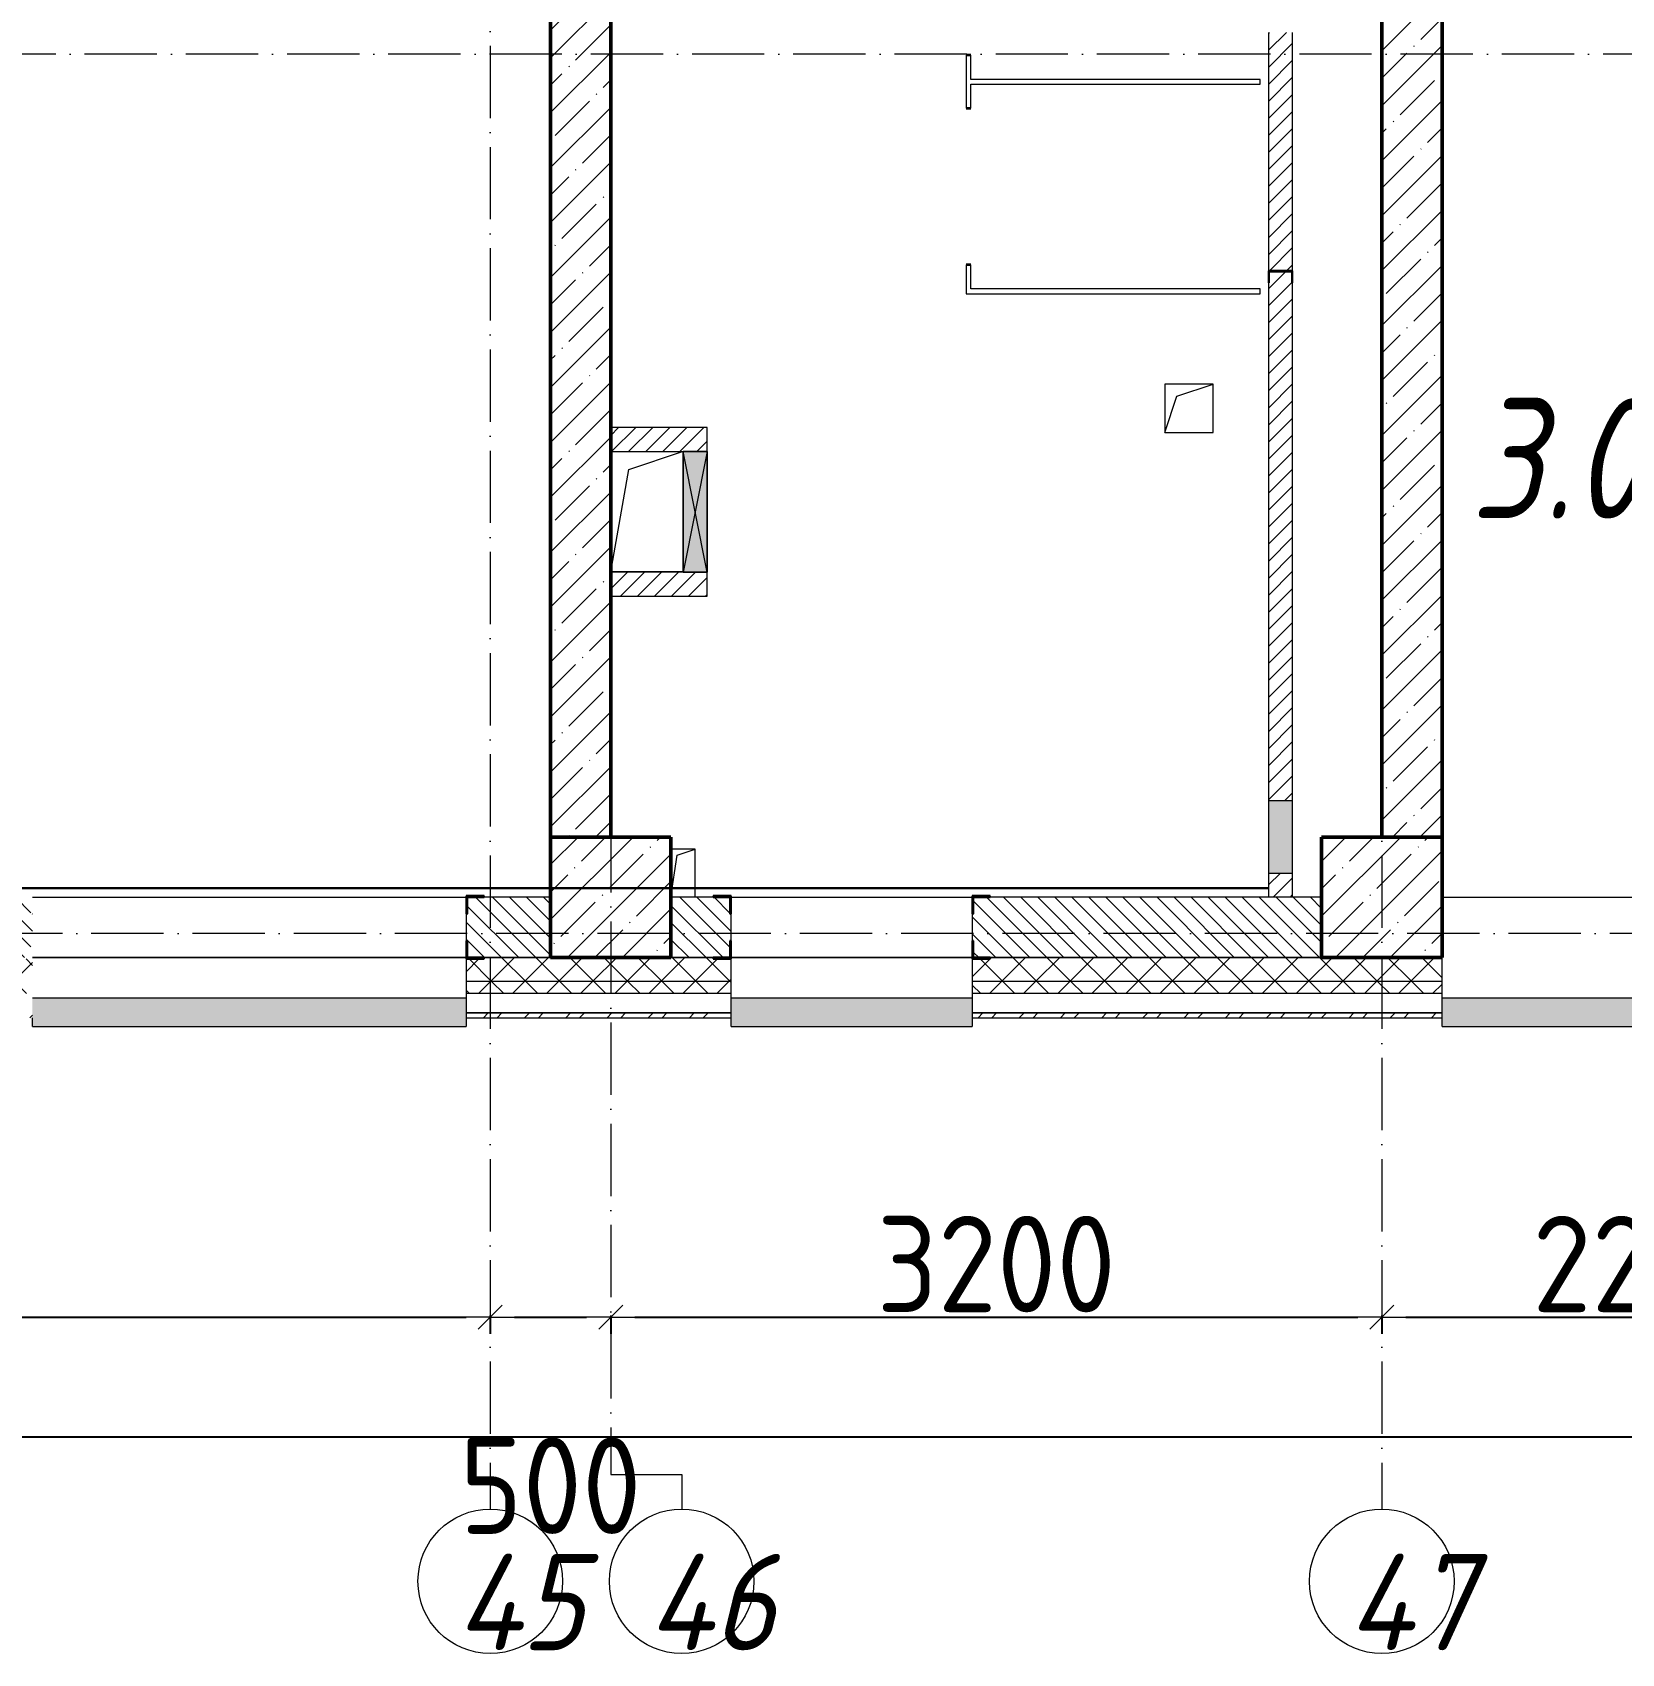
# Model space of a CAD drawing. Header units: millimetres. Extents: x -213536 to 1564669, y -45299 to 942238.
# Drawn here: x 610821 to 617417, y 338573 to 345302 of the extents above; entities that cross this region are included whole.
import ezdxf

# ---------------------------------------------------------------- set-up
doc = ezdxf.new("R2010")
doc.units = ezdxf.units.MM
doc.linetypes.add('50_200_ШТРИХ_1Т_ш5_п1_п1_', pattern=[700, 500, -100, 0, -100])
for name, color, linetype, lineweight in [('A-____-____-DIMS', 7, 'Continuous', 9), ('A-DETL-GENF-OTLN', 7, 'Continuous', 9), ('A-DOOR-OPNG-MCUT', 7, 'Continuous', 35), ('A-FLOR-____-OTLN', 7, 'Continuous', 9), ('A-GENM-____-MCUT', 7, 'Continuous', 25), ('A-GENM-____-OTLN', 7, 'Continuous', 9), ('A-GENM-____-OTLN-1', 7, 'Continuous', 25), ('A-GLAZ-____-OTLN', 7, 'Continuous', 9), ('A-WALL-____-MCUT', 7, 'Continuous', 13), ('A-WALL-____-MCUT-1', 7, 'Continuous', 9), ('A-WALL-____-MCUT-2', 7, 'Continuous', 50), ('A-WALL-____-OTLN', 7, 'Continuous', 9), ('A-WALL-____-PATT-1', 7, 'Continuous', 9), ('A-WALL-FNSH-MCUT-1', 7, 'Continuous', 9), ('S-COLS-____-MCUT', 7, 'Continuous', 50), ('S-COLS-____-OTLN', 7, 'Continuous', 9), ('S-GRID-____-IDEN', 7, 'Continuous', 9), ('S-GRID-____-OTLN-1', 7, '50_200_ШТРИХ_1Т_ш5_п1_п1_', 9), ('Марки помещений', 7, 'Continuous', 9)]:
    doc.layers.add(name, color=color, linetype=linetype, lineweight=lineweight)
doc.layers.add('A-DOOR-____-OTLN-1', color=7, linetype='Continuous', lineweight=9, true_color=0xffffff)
doc.layers.add('A-GLAZ-____-OTLN-1', color=7, linetype='Continuous', lineweight=9, true_color=0xc0c0c0)
doc.styles.add('ISOCPEUR_I_2', font='isocpeui.ttf', dxfattribs={"width": 0.85, "height": 2.3})
doc.styles.add('ISOCPEUR_I_9', font='isocpeui.ttf', dxfattribs={"width": 0.9, "height": 250})
doc.styles.add('СПДС', font='isocpeur.ttf', dxfattribs={"width": 0.9})
doc.dimstyles.new('Размера А3', dxfattribs={"dimtxt": 200, "dimasz": 100, "dimexe": 70, "dimexo": 100, "dimgap": 20, "dimtad": 1, "dimdec": 0, "dimrnd": 10, "dimzin": 0, "dimdsep": 46, "dimtxsty": 'СПДС', "dimblk": 'ARROWHEAD_6', "dimcen": 1, "dimclrd": 256, "dimclre": 256, "dimclrt": 256, "dimazin": 0, "dimtfac": 1, "dimtdec": 0, "dimtmove": 2, "dimatfit": 3, "dimfxl": 1, "dimtolj": 1, "dimtzin": 0, "dimarcsym": 0})
pattern_1 = [(45, (549721.47, 286281.11), (-114.04925, 114.04925), []), (45, (549835.52, 286281.11), (-114.04925, 114.04925), [201.612, -40.322, 3.353, -36.97])]
pattern_2 = [(45, (549721.47, 286281.11), (-70.71068, 70.71068), []), (135, (549721.47, 286281.11), (-70.71068, -70.71068), [])]
pattern_3 = [(45, (549721.475, 286281.11), (-35.35534, 35.35534), [])]
pattern_4 = [(135, (549721.475, 286281.11), (-35.35534, -35.35534), [])]

# ---------------------------------------------------------------- blocks, each defined once
blk = doc.blocks.new('BSC_Колонна _Прямоугольная - 500х500-V20-АР1_План отверстий 3 этажа в осях 1-64_Ю-ЯЯ')
at = {"layer": 'S-COLS-____-OTLN'}
h = blk.add_hatch(dxfattribs=at)
h.set_pattern_fill('FP_27', color=256, style=0, pattern_type=2)
h.set_pattern_definition([(45, (-63500, -55431.04), (-114.04925, 114.04925), []), (45, (-63385.95, -55431.04), (-114.04925, 114.04925), [201.613, -40.323, 3.353, -36.97])])
h.paths.add_polyline_path([(-250, -250), (250, -250), (250, 250), (-250, 250)], flags=0)
at = {"layer": 'S-COLS-____-MCUT'}
for p, q in [((250, 250), (-250, 250)), ((-250, 250), (-250, -250)), ((250, -250), (250, 250)), ((-250, -250), (250, -250))]:
    blk.add_line(p, q, dxfattribs=at)
blk = doc.blocks.new('BSC_Колонна _Прямоугольная - 500х500-V61-АР1_План отверстий 3 этажа в осях 1-64_Ю-ЯЯ')
at = {"layer": 'S-COLS-____-OTLN'}
h = blk.add_hatch(dxfattribs=at)
h.set_pattern_fill('FP_69', color=256, style=0, pattern_type=2)
h.set_pattern_definition([(45, (-66700, -55431.04), (-114.04925, 114.04925), []), (45, (-66585.95, -55431.04), (-114.04925, 114.04925), [201.613, -40.323, 3.353, -36.97])])
h.paths.add_polyline_path([(-250, -250), (250, -250), (250, 250), (-250, 250)], flags=0)
at = {"layer": 'S-COLS-____-MCUT'}
for p, q in [((250, 250), (-250, 250)), ((-250, 250), (-250, -250)), ((250, -250), (250, 250)), ((-250, -250), (250, -250))]:
    blk.add_line(p, q, dxfattribs=at)
blk = doc.blocks.new('DOR_ДУ_распашная__1Ст_Прямоугольная_ШЕР - Вн_650х2100h_Кабинки С_у-18405741-АР1_План отверстий 3 этажа в осях 1-64_Ю-ЯЯ')
at = {"layer": 'A-DOOR-OPNG-MCUT'}
for p, q in [((-325, -10), (-325, 10)), ((325, 10), (325, -10))]:
    blk.add_line(p, q, dxfattribs=at)
blk = doc.blocks.new('Фахверк_СКБ_Уголок - 250_2700-27497298-АР1_План отверстий 3 этажа в осях 1-64_Ю-ЯЯ')
at = {"layer": 'A-GENM-____-MCUT'}
for p, q in [((200, 181), (125, 181)), ((125, 181), (125, 106)), ((131, 106), (131, 175)), ((131, 175), (200, 175)), ((200, 175), (200, 181)), ((125, 106), (131, 106)), ((131, -6), (125, -6)), ((125, -6), (125, -81)), ((131, -75), (131, -6)), ((125, -81), (200, -81)), ((200, -75), (131, -75)), ((200, -81), (200, -75))]:
    blk.add_line(p, q, dxfattribs=at)
blk = doc.blocks.new('154_Фахверк_СКБ_Швеллер - Тип_100_3960-28331862-АР1_План отверстий 3 этажа в осях 1-64_Ю-ЯЯ')
at = {"layer": 'A-GENM-____-MCUT'}
for p, q in [((175, 50), (125, 50)), ((125, 50), (125, -50)), ((128, 47), (175, 47)), ((128, -47), (128, 47)), ((175, 47), (175, 50)), ((125, -50), (175, -50)), ((175, -47), (128, -47)), ((175, -50), (175, -47))]:
    blk.add_line(p, q, dxfattribs=at)
blk = doc.blocks.new('AR_Отверстие Ниша - Лючок-32402933-АР1_План отверстий 3 этажа в осях 1-64_Ю-ЯЯ')
at = {"layer": 'A-GLAZ-____-OTLN'}
blk.add_hatch(color=256, dxfattribs=at).paths.add_polyline_path([(150, -50), (150, 50), (-150, 50), (-150, -50)], flags=0)
for p, q in [((150, 50), (-150, 50)), ((-150, 50), (-150, -50)), ((150, -50), (150, 50)), ((-150, -50), (150, -50))]:
    blk.add_line(p, q, dxfattribs=at)
blk = doc.blocks.new('AR_Отверстие прямоугольное _в плите_ - AR_Отверстие прямоугольное _в плите_-30459207-АР1_План отверстий 3 этажа в осях 1-64_Ю-ЯЯ')
at = {"layer": 'A-GENM-____-OTLN'}
for p, q in [((100, 100), (-100, 100)), ((-100, 100), (-100, -100)), ((-50, 50), (100, 100)), ((100, -100), (100, 100)), ((-100, -100), (-50, 50)), ((-100, -100), (100, -100))]:
    blk.add_line(p, q, dxfattribs=at)
blk = doc.blocks.new('AR_Отверстие прямоугольное _в плите_ - AR_Отверстие прямоугольное _в плите_-30510843-АР1_План отверстий 3 этажа в осях 1-64_Ю-ЯЯ')
at = {"layer": 'A-GENM-____-OTLN'}
for p, q in [((50, 100), (-50, 100)), ((-50, -100), (-25, 75)), ((-25, 75), (50, 100)), ((50, -100), (50, 100))]:
    blk.add_line(p, q, dxfattribs=at)
blk = doc.blocks.new('AR_Отверстие прямоугольное _в плите_ - AR_Отверстие прямоугольное _в плите_-30459333-АР1_План отверстий 3 этажа в осях 1-64_Ю-ЯЯ')
at = {"layer": 'A-GENM-____-OTLN'}
for p, q in [((-75, 175), (148.4, 249.5)), ((-150, -250), (-75, 175)), ((-150, -250), (150, -250))]:
    blk.add_line(p, q, dxfattribs=at)
blk = doc.blocks.new('Отлив_СКБ - Отлив витража_120_НВФ-31885283-АР1_План отверстий 3 этажа в осях 1-64_Ю-ЯЯ')
at = {"layer": 'A-GLAZ-____-OTLN-1'}
for points in [[(426.9, -2), (1000, -2), (1000, 0), (0, 0), (0, -2)], [(426.9, -120), (1000, -120), (1000, -2), (0, -2), (0, -120)]]:
    blk.add_hatch(color=256, dxfattribs=at).paths.add_polyline_path(points, flags=0)
at = {"layer": 'A-GLAZ-____-OTLN'}
for p, q in [((0, 0), (1000, 0)), ((1000, -2), (0, -2)), ((0, -120), (0, -83)), ((0, -120), (1000, -120)), ((1000, -83), (1000, -120))]:
    blk.add_line(p, q, dxfattribs=at)
blk = doc.blocks.new('Отлив_СКБ - Отлив витража_120_НВФ-31885687-АР1_План отверстий 3 этажа в осях 1-64_Ю-ЯЯ')
at = {"layer": 'A-GLAZ-____-OTLN-1'}
for points in [[(0, -2), (1800, -2), (1800, 0), (0, 0)], [(945, -120), (1800, -120), (1800, -2), (0, -2), (0, -120), (878.1, -120)]]:
    blk.add_hatch(color=256, dxfattribs=at).paths.add_polyline_path(points, flags=0)
at = {"layer": 'A-GLAZ-____-OTLN'}
for p, q in [((0, 0), (1800, 0)), ((1800, -2), (0, -2)), ((0, -120), (0, -83)), ((0, -120), (1800, -120)), ((1800, -83), (1800, -120))]:
    blk.add_line(p, q, dxfattribs=at)
blk = doc.blocks.new('AR_Отверстие прямоугольное _в стене__БезПР - AR_Отверстие прямоугольное _в стене__БезПР-36789228-АР1_План отверстий 3 этажа в осях 1-64_Ю-ЯЯ')
at = {"layer": 'A-GLAZ-____-OTLN'}
blk.add_hatch(color=256, dxfattribs=at).paths.add_polyline_path([(250, -50), (250, 50), (-250, 50), (-250, -50), (-192.4, -50)], flags=0)
at = {"layer": 'A-DETL-GENF-OTLN'}
for p, q in [((-250, -50), (-250, 50)), ((-250, 50), (250, 50)), ((250, 50), (-250, -50)), ((-250, 50), (250, -50)), ((250, 50), (-250, 50)), ((-250, 50), (-250, -50)), ((250, 50), (250, -50)), ((250, -50), (250, 50)), ((250, -50), (-250, -50)), ((-250, -50), (250, -50))]:
    blk.add_line(p, q, dxfattribs=at)
at = {"layer": 'A-GLAZ-____-OTLN'}
blk.add_line((250, 50), (-250, 50), dxfattribs=at)
blk = doc.blocks.new('Ось сетки - Круг_Ø6_00__ISO-2_5_0_9K_-25732049-АР1_План отверстий 3 этажа в осях 1-64_Ю-ЯЯ')
at = {"layer": 'S-GRID-____-IDEN'}
blk.add_circle((0, 0), 3, dxfattribs=at)
blk = doc.blocks.new('ARROWHEAD_6')
at = {"color": 0, "linetype": 'Continuous'}
for p, q in [((0, 0), (-1, 0)), ((-0.5, -0.5), (0.5, 0.5))]:
    blk.add_line(p, q, dxfattribs=at)
blk = doc.blocks.new('*D5476')
at = {"layer": 'A-____-____-DIMS', "lineweight": -2, "transparency": 16777216}
for p, q in [((607221.5, 339975.6), (607221.5, 339899.6)), ((612721.5, 339975.6), (612721.5, 339899.6)), ((607321.5, 339969.6), (612621.5, 339969.6))]:
    blk.add_line(p, q, dxfattribs=at)
at = {"layer": 'Defpoints', "color": 0, "lineweight": 50, "transparency": 16777216}
for p in [(607221.5, 340075.6), (612721.5, 340075.6), (612721.5, 339969.6)]:
    blk.add_point(p, dxfattribs=at)
at = {"layer": 'A-____-____-DIMS', "lineweight": -2, "transparency": 16777216, "xscale": 100, "yscale": 100, "zscale": 100, "rotation": 180}
blk.add_blockref('ARROWHEAD_6', (607221.5, 339969.6), dxfattribs=at)
at = {"layer": 'A-____-____-DIMS', "lineweight": -2, "transparency": 16777216, "xscale": 100, "yscale": 100, "zscale": 100}
blk.add_blockref('ARROWHEAD_6', (612721.5, 339969.6), dxfattribs=at)
at = {"layer": 'A-____-____-DIMS', "transparency": 16777216, "insert": (609971.5, 340189.6), "char_height": 400, "attachment_point": 5, "style": 'СПДС'}
blk.add_mtext('\\A1;5500', dxfattribs=at)
blk = doc.blocks.new('*D5477')
at = {"layer": 'A-____-____-DIMS', "lineweight": -2, "transparency": 16777216}
for p, q in [((612721.5, 339975.6), (612721.5, 339899.6)), ((613221.5, 339975.6), (613221.5, 339899.6)), ((612821.5, 339969.6), (613121.5, 339969.6))]:
    blk.add_line(p, q, dxfattribs=at)
at = {"layer": 'Defpoints', "color": 0, "lineweight": 50, "transparency": 16777216}
for p in [(612721.5, 340075.6), (613221.5, 340075.6), (613221.5, 339969.6)]:
    blk.add_point(p, dxfattribs=at)
at = {"layer": 'A-____-____-DIMS', "lineweight": -2, "transparency": 16777216, "xscale": 100, "yscale": 100, "zscale": 100, "rotation": 180}
blk.add_blockref('ARROWHEAD_6', (612721.5, 339969.6), dxfattribs=at)
at = {"layer": 'A-____-____-DIMS', "lineweight": -2, "transparency": 16777216, "xscale": 100, "yscale": 100, "zscale": 100}
blk.add_blockref('ARROWHEAD_6', (613221.5, 339969.6), dxfattribs=at)
at = {"layer": 'A-____-____-DIMS', "transparency": 16777216, "insert": (612971.5, 339269.6), "char_height": 400, "attachment_point": 5, "style": 'СПДС'}
blk.add_mtext('\\A1;500', dxfattribs=at)
blk = doc.blocks.new('*D5478')
at = {"layer": 'A-____-____-DIMS', "lineweight": -2, "transparency": 16777216}
for p, q in [((613221.5, 339975.6), (613221.5, 339899.6)), ((616421.5, 339975.6), (616421.5, 339899.6)), ((613321.5, 339969.6), (616321.5, 339969.6))]:
    blk.add_line(p, q, dxfattribs=at)
at = {"layer": 'Defpoints', "color": 0, "lineweight": 50, "transparency": 16777216}
for p in [(613221.5, 340075.6), (616421.5, 340075.6), (616421.5, 339969.6)]:
    blk.add_point(p, dxfattribs=at)
at = {"layer": 'A-____-____-DIMS', "lineweight": -2, "transparency": 16777216, "xscale": 100, "yscale": 100, "zscale": 100, "rotation": 180}
blk.add_blockref('ARROWHEAD_6', (613221.5, 339969.6), dxfattribs=at)
at = {"layer": 'A-____-____-DIMS', "lineweight": -2, "transparency": 16777216, "xscale": 100, "yscale": 100, "zscale": 100}
blk.add_blockref('ARROWHEAD_6', (616421.5, 339969.6), dxfattribs=at)
at = {"layer": 'A-____-____-DIMS', "transparency": 16777216, "insert": (614821.5, 340189.6), "char_height": 400, "attachment_point": 5, "style": 'СПДС'}
blk.add_mtext('\\A1;3200', dxfattribs=at)
blk = doc.blocks.new('*D5479')
at = {"layer": 'A-____-____-DIMS', "lineweight": -2, "transparency": 16777216}
for p, q in [((616421.5, 339975.6), (616421.5, 339899.6)), ((618671.5, 339975.6), (618671.5, 339899.6)), ((616521.5, 339969.6), (618571.5, 339969.6))]:
    blk.add_line(p, q, dxfattribs=at)
at = {"layer": 'Defpoints', "color": 0, "lineweight": 50, "transparency": 16777216}
for p in [(616421.5, 340075.6), (618671.5, 340075.6), (618671.5, 339969.6)]:
    blk.add_point(p, dxfattribs=at)
at = {"layer": 'A-____-____-DIMS', "lineweight": -2, "transparency": 16777216, "xscale": 100, "yscale": 100, "zscale": 100, "rotation": 180}
blk.add_blockref('ARROWHEAD_6', (616421.5, 339969.6), dxfattribs=at)
at = {"layer": 'A-____-____-DIMS', "lineweight": -2, "transparency": 16777216, "xscale": 100, "yscale": 100, "zscale": 100}
blk.add_blockref('ARROWHEAD_6', (618671.5, 339969.6), dxfattribs=at)
at = {"layer": 'A-____-____-DIMS', "transparency": 16777216, "insert": (617546.5, 340189.6), "char_height": 400, "attachment_point": 5, "style": 'СПДС'}
blk.add_mtext('\\A1;2250', dxfattribs=at)
blk = doc.blocks.new('*D5481')
at = {"layer": 'A-____-____-DIMS', "lineweight": -2, "transparency": 16777216}
for p, q in [((547371.5, 339478.8), (547371.5, 339402.8)), ((547471.5, 339472.8), (620671.5, 339472.8)), ((620771.5, 339478.8), (620771.5, 339402.8))]:
    blk.add_line(p, q, dxfattribs=at)
at = {"layer": 'Defpoints', "color": 0, "lineweight": 50, "transparency": 16777216}
for p in [(547371.5, 339578.8), (620771.5, 339578.8), (620771.5, 339472.8)]:
    blk.add_point(p, dxfattribs=at)
at = {"layer": 'A-____-____-DIMS', "lineweight": -2, "transparency": 16777216, "xscale": 100, "yscale": 100, "zscale": 100, "rotation": 180}
blk.add_blockref('ARROWHEAD_6', (547371.5, 339472.8), dxfattribs=at)
at = {"layer": 'A-____-____-DIMS', "lineweight": -2, "transparency": 16777216, "xscale": 100, "yscale": 100, "zscale": 100}
blk.add_blockref('ARROWHEAD_6', (620771.5, 339472.8), dxfattribs=at)
at = {"layer": 'A-____-____-DIMS', "transparency": 16777216, "insert": (584071.5, 339692.8), "char_height": 400, "attachment_point": 5, "style": 'СПДС'}
blk.add_mtext('\\A1;73400', dxfattribs=at)

msp = doc.modelspace()

# ---------------------------------------------------------------- hatches: boundary and pattern name
at = {"layer": 'A-WALL-____-PATT-1'}
h = msp.add_hatch(dxfattribs=at)
h.set_pattern_fill('FP_12', color=256, style=0, pattern_type=2)
h.set_pattern_definition(pattern_1)
h.paths.add_polyline_path([(616421.5, 341962.2), (616671.5, 341962.2), (616671.5, 349462.2), (616421.5, 349462.2), (616421.5, 343504.6)], flags=0)
h = msp.add_hatch(dxfattribs=at)
h.set_pattern_fill('FP_8', color=256, style=0, pattern_type=2)
h.set_pattern_definition(pattern_3)
h.paths.add_polyline_path([(615951.5, 341712.2), (616051.5, 341712.2), (616051.5, 341812.2), (615951.5, 341812.2)], flags=0)
h.paths.add_polyline_path([(616043.7, 342112.2), (616051.5, 342112.2), (616051.5, 344262.2), (616048.5, 344262.2), (616048.5, 344309.2), (615954.5, 344309.2), (615954.5, 344262.2), (615951.5, 344262.2), (615951.5, 342112.2)], flags=0)
h.paths.add_polyline_path([(616048.5, 344312.2), (616051.5, 344312.2), (616051.5, 345302.2), (615951.5, 345302.2), (615951.5, 344312.2), (616001, 344312.2)], flags=0)
h.paths.add_polyline_path([(615974, 345702.2), (616051.5, 345702.2), (616051.5, 346132.2), (615951.5, 346132.2), (615951.5, 345702.2)], flags=0)
h.paths.add_polyline_path([(616051.5, 346632.2), (616051.5, 348847.2), (615951.5, 348847.2), (615951.5, 346632.2), (615955.9, 346632.2)], flags=0)
h.paths.add_polyline_path([(616051.5, 349147.2), (616051.5, 349262.2), (615951.5, 349262.2), (615951.5, 349147.2), (616046.7, 349147.2)], flags=0)
h = msp.add_hatch(dxfattribs=at)
h.set_pattern_fill('FP_12', color=256, style=0, pattern_type=2)
h.set_pattern_definition(pattern_1)
h.paths.add_polyline_path([(613221.5, 341962.2), (613221.5, 348962.2), (612971.5, 348962.2), (612971.5, 341962.2)], flags=0)
h = msp.add_hatch(dxfattribs=at)
h.set_pattern_fill('FP_8', color=256, style=0, pattern_type=2)
h.set_pattern_definition(pattern_3)
h.paths.add_polyline_path([(613221.5, 343562.2), (613521.5, 343562.2), (613521.5, 343662.2), (613221.5, 343662.2)], flags=0)
h = msp.add_hatch(dxfattribs=at)
h.set_pattern_fill('FP_8', color=256, style=0, pattern_type=2)
h.set_pattern_definition(pattern_3)
h.paths.add_polyline_path([(613521.5, 343562.2), (613621.5, 343562.2), (613621.5, 343662.2), (613521.5, 343662.2)], flags=0)
h = msp.add_hatch(dxfattribs=at)
h.set_pattern_fill('FP_8', color=256, style=0, pattern_type=2)
h.set_pattern_definition(pattern_3)
h.paths.add_polyline_path([(613221.5, 342962.2), (613621.5, 342962.2), (613621.5, 343062.2), (613221.5, 343062.2)], flags=0)
h = msp.add_hatch(dxfattribs=at)
h.set_pattern_fill('FP_9', color=256, style=0, pattern_type=2)
h.set_pattern_definition(pattern_4)
h.paths.add_polyline_path([(612627.5, 341462.2), (612971.5, 341462.2), (612971.5, 341712.2), (612627.5, 341712.2), (612627.5, 341643.2), (612621.5, 341643.2), (612621.5, 341531.2), (612627.5, 341531.2)], flags=0)
h.paths.add_polyline_path([(610746.5, 341462.2), (610815.5, 341462.2), (610815.5, 341531.2), (610821.5, 341531.2), (610821.5, 341643.2), (610815.5, 341643.2), (610815.5, 341712.2), (609627.5, 341712.2), (609627.5, 341643.2), (609621.5, 341643.2), (609621.5, 341531.2), (609627.5, 341531.2), (609627.5, 341462.2), (609801.2, 341462.2)], flags=0)
h.paths.add_polyline_path([(607815.5, 341462.2), (607815.5, 341531.2), (607821.5, 341531.2), (607821.5, 341643.2), (607815.5, 341643.2), (607815.5, 341712.2), (607471.5, 341712.2), (607471.5, 341462.2), (607746.5, 341462.2)], flags=0)
h = msp.add_hatch(dxfattribs=at)
h.set_pattern_fill('FP_9', color=256, style=0, pattern_type=2)
h.set_pattern_definition(pattern_4)
h.paths.add_polyline_path([(616171.5, 341462.2), (616171.5, 341712.2), (614727.5, 341712.2), (614727.5, 341643.2), (614721.5, 341643.2), (614721.5, 341531.2), (614727.5, 341531.2), (614727.5, 341462.2), (615103.6, 341462.2)], flags=0)
h.paths.add_polyline_path([(613471.5, 341462.2), (613715.5, 341462.2), (613715.5, 341531.2), (613721.5, 341531.2), (613721.5, 341643.2), (613715.5, 341643.2), (613715.5, 341712.2), (613471.5, 341712.2), (613471.5, 341468.2)], flags=0)
h = msp.add_hatch(dxfattribs=at)
h.set_pattern_fill('FP_4', color=256, style=0, pattern_type=2)
h.set_pattern_definition(pattern_2)
h.paths.add_polyline_path([(623940.9, 341362.2), (624021.5, 341362.2), (624021.5, 341462.2), (617671.5, 341462.2), (617671.5, 341362.2), (620406, 341362.2)], flags=0)
h.paths.add_polyline_path([(613336.2, 341362.2), (613721.5, 341362.2), (613721.5, 341456.2), (613646.5, 341456.2), (613646.5, 341462.2), (612696.5, 341462.2), (612696.5, 341456.2), (612621.5, 341456.2), (612621.5, 341362.2), (612971.5, 341362.2)], flags=0)
h.paths.add_polyline_path([(615103.6, 341362.2), (616671.5, 341362.2), (616671.5, 341462.2), (614796.5, 341462.2), (614796.5, 341456.2), (614721.5, 341456.2), (614721.5, 341362.2)], flags=0)
h.paths.add_polyline_path([(609696.5, 341362.2), (610821.5, 341362.2), (610821.5, 341456.2), (610746.5, 341456.2), (610746.5, 341462.2), (609696.5, 341462.2), (609696.5, 341456.2), (609621.5, 341456.2), (609621.5, 341362.2), (609627.5, 341362.2)], flags=0)
h.paths.add_polyline_path([(607821.5, 341362.2), (607821.5, 341456.2), (607746.5, 341456.2), (607746.5, 341462.2), (606696.5, 341462.2), (606696.5, 341456.2), (606621.5, 341456.2), (606621.5, 341362.2), (607150, 341362.2)], flags=0)
h.paths.add_polyline_path([(603696.5, 341362.2), (604821.5, 341362.2), (604821.5, 341456.2), (604746.5, 341456.2), (604746.5, 341462.2), (603696.5, 341462.2), (603696.5, 341456.2), (603621.5, 341456.2), (603621.5, 341362.2)], flags=0)
h.paths.add_polyline_path([(601746.5, 341362.2), (601821.5, 341362.2), (601821.5, 341456.2), (601746.5, 341456.2), (601746.5, 341462.2), (600696.5, 341462.2), (600696.5, 341456.2), (600621.5, 341456.2), (600621.5, 341362.2), (600963.9, 341362.2)], flags=0)
h.paths.add_polyline_path([(597971.5, 341362.2), (598821.5, 341362.2), (598821.5, 341456.2), (598746.5, 341456.2), (598746.5, 341462.2), (597696.5, 341462.2), (597696.5, 341456.2), (597621.5, 341456.2), (597621.5, 341362.2), (597696.5, 341362.2)], flags=0)
h.paths.add_polyline_path([(595661.5, 341362.2), (595821.5, 341362.2), (595821.5, 341456.2), (595746.5, 341456.2), (595746.5, 341462.2), (594146.5, 341462.2), (594146.5, 341456.2), (594071.5, 341456.2), (594071.5, 341362.2), (594777.8, 341362.2)], flags=0)
h.paths.add_polyline_path([(592126.6, 341362.2), (592271.5, 341362.2), (592271.5, 341456.2), (592196.5, 341456.2), (592196.5, 341462.2), (591146.5, 341462.2), (591146.5, 341456.2), (591071.5, 341456.2), (591071.5, 341362.2)], flags=0)
h.paths.add_polyline_path([(589271.5, 341362.2), (589271.5, 341456.2), (589196.5, 341456.2), (589196.5, 341462.2), (588146.5, 341462.2), (588146.5, 341456.2), (588071.5, 341456.2), (588071.5, 341362.2), (588591.7, 341362.2)], flags=0)
h.paths.add_polyline_path([(585940.5, 341362.2), (586271.5, 341362.2), (586271.5, 341456.2), (586196.5, 341456.2), (586196.5, 341462.2), (585146.5, 341462.2), (585146.5, 341456.2), (585071.5, 341456.2), (585071.5, 341362.2), (585498.6, 341362.2)], flags=0)
h.paths.add_polyline_path([(582146.5, 341362.2), (583271.5, 341362.2), (583271.5, 341456.2), (583196.5, 341456.2), (583196.5, 341462.2), (582146.5, 341462.2), (582146.5, 341456.2), (582071.5, 341456.2), (582071.5, 341362.2), (582077.5, 341362.2)], flags=0)
h.paths.add_polyline_path([(579071.5, 341362.2), (580271.5, 341362.2), (580271.5, 341456.2), (580196.5, 341456.2), (580196.5, 341462.2), (579146.5, 341462.2), (579146.5, 341456.2), (579071.5, 341456.2)], flags=0)
h.paths.add_polyline_path([(577271.5, 341362.2), (577271.5, 341456.2), (577196.5, 341456.2), (577196.5, 341462.2), (576146.5, 341462.2), (576146.5, 341456.2), (576071.5, 341456.2), (576071.5, 341362.2), (577103.1, 341362.2)], flags=0)
h.paths.add_polyline_path([(573146.5, 341362.2), (574271.5, 341362.2), (574271.5, 341456.2), (574196.5, 341456.2), (574196.5, 341462.2), (573146.5, 341462.2), (573146.5, 341456.2), (573071.5, 341456.2), (573071.5, 341362.2), (573077.5, 341362.2)], flags=0)
h.paths.add_polyline_path([(571271.5, 341362.2), (571271.5, 341456.2), (571196.5, 341456.2), (571196.5, 341462.2), (570146.5, 341462.2), (570146.5, 341456.2), (570071.5, 341456.2), (570071.5, 341362.2), (571196.5, 341362.2)], flags=0)
h.paths.add_polyline_path([(567921.5, 341362.2), (568271.5, 341362.2), (568271.5, 341456.2), (568196.5, 341456.2), (568196.5, 341462.2), (567146.5, 341462.2), (567146.5, 341456.2), (567071.5, 341456.2), (567071.5, 341362.2), (567421.5, 341362.2)], flags=0)
h.paths.add_polyline_path([(566071.5, 341362.2), (566071.5, 341456.2), (565996.5, 341456.2), (565996.5, 341462.2), (556271.5, 341462.2), (556271.5, 341362.2), (565614.6, 341362.2)], flags=0)
h.paths.add_polyline_path([(555271.5, 341362.2), (555271.5, 341462.2), (547271.5, 341462.2), (547271.5, 341362.2), (553242.4, 341362.2)], flags=0)
h = msp.add_hatch(dxfattribs=at)
h.set_pattern_fill('FP_4', color=256, style=0, pattern_type=2)
h.set_pattern_definition(pattern_2)
h.paths.add_polyline_path([(624021.5, 341312.2), (624021.5, 341362.2), (617671.5, 341362.2), (617671.5, 341312.2), (623940.9, 341312.2)], flags=0)
h.paths.add_polyline_path([(616671.5, 341312.2), (616671.5, 341362.2), (614721.5, 341362.2), (614721.5, 341312.2), (615103.6, 341312.2)], flags=0)
h.paths.add_polyline_path([(610821.5, 341312.2), (610821.5, 341362.2), (609621.5, 341362.2), (609621.5, 341312.2), (609801.2, 341312.2)], flags=0)
h.paths.add_polyline_path([(613336.2, 341312.2), (613721.5, 341312.2), (613721.5, 341362.2), (612621.5, 341362.2), (612621.5, 341312.2)], flags=0)
h.paths.add_polyline_path([(607150, 341312.2), (607821.5, 341312.2), (607821.5, 341362.2), (606621.5, 341362.2), (606621.5, 341312.2)], flags=0)
h.paths.add_polyline_path([(604821.5, 341312.2), (604821.5, 341362.2), (603621.5, 341362.2), (603621.5, 341312.2), (604498.8, 341312.2)], flags=0)
h.paths.add_polyline_path([(601821.5, 341312.2), (601821.5, 341362.2), (600621.5, 341362.2), (600621.5, 341312.2), (600963.9, 341312.2)], flags=0)
h.paths.add_polyline_path([(598821.5, 341312.2), (598821.5, 341362.2), (597621.5, 341362.2), (597621.5, 341312.2), (598312.7, 341312.2)], flags=0)
h.paths.add_polyline_path([(595821.5, 341312.2), (595821.5, 341362.2), (594071.5, 341362.2), (594071.5, 341312.2), (595661.5, 341312.2)], flags=0)
h.paths.add_polyline_path([(592271.5, 341312.2), (592271.5, 341362.2), (591071.5, 341362.2), (591071.5, 341312.2), (592126.6, 341312.2)], flags=0)
h.paths.add_polyline_path([(589271.5, 341312.2), (589271.5, 341362.2), (588071.5, 341362.2), (588071.5, 341312.2), (588591.7, 341312.2)], flags=0)
h.paths.add_polyline_path([(586271.5, 341312.2), (586271.5, 341362.2), (585071.5, 341362.2), (585071.5, 341312.2), (585940.5, 341312.2)], flags=0)
h.paths.add_polyline_path([(582071.5, 341312.2), (583271.5, 341312.2), (583271.5, 341362.2), (582071.5, 341362.2)], flags=0)
h.paths.add_polyline_path([(579754.3, 341312.2), (580271.5, 341312.2), (580271.5, 341362.2), (579071.5, 341362.2), (579071.5, 341312.2)], flags=0)
h.paths.add_polyline_path([(577103.1, 341312.2), (577271.5, 341312.2), (577271.5, 341362.2), (576071.5, 341362.2), (576071.5, 341312.2), (576219.4, 341312.2)], flags=0)
h.paths.add_polyline_path([(574271.5, 341312.2), (574271.5, 341362.2), (573071.5, 341362.2), (573071.5, 341312.2), (573568.2, 341312.2)], flags=0)
h.paths.add_polyline_path([(570917, 341312.2), (571271.5, 341312.2), (571271.5, 341362.2), (570071.5, 341362.2), (570071.5, 341312.2)], flags=0)
h.paths.add_polyline_path([(568265.8, 341312.2), (568271.5, 341312.2), (568271.5, 341362.2), (567071.5, 341362.2), (567071.5, 341312.2), (567382.1, 341312.2)], flags=0)
h.paths.add_polyline_path([(565614.6, 341312.2), (566071.5, 341312.2), (566071.5, 341362.2), (556271.5, 341362.2), (556271.5, 341312.2), (563847.2, 341312.2)], flags=0)
h.paths.add_polyline_path([(555271.5, 341312.2), (555271.5, 341362.2), (547171.5, 341362.2), (547171.5, 341312.2), (553242.4, 341312.2)], flags=0)
h = msp.add_hatch(dxfattribs=at)
h.set_pattern_fill('FP_6', color=256, style=0, pattern_type=2)
h.set_pattern_definition([(45, (549721.47, 286281.11), (-85.53659, 85.53659), []), (45, (549778.5, 286281.11), (-85.53659, 85.53659), [])])
h.paths.add_polyline_path([(623921.5, 341212.2), (623921.5, 341232.2), (617671.5, 341232.2), (617671.5, 341212.2), (620406, 341212.2)], flags=0)
h.paths.add_polyline_path([(616671.5, 341212.2), (616671.5, 341232.2), (614721.5, 341232.2), (614721.5, 341212.2), (615103.6, 341212.2)], flags=0)
h.paths.add_polyline_path([(612621.5, 341212.2), (613721.5, 341212.2), (613721.5, 341232.2), (612621.5, 341232.2)], flags=0)
h.paths.add_polyline_path([(610241.5, 341212.2), (610821.5, 341212.2), (610821.5, 341232.2), (610241.5, 341232.2)], flags=0)

# ---------------------------------------------------------------- linework, layer by layer
at = {"color": 2, "lineweight": 30}
for points in [[(613221.5, 347762.2), (613221.5, 341962.2)], [(595484, 341749.7), (615951.5, 341749.7)]]:
    msp.add_lwpolyline(points, dxfattribs=at)
at = {"layer": 'A-FLOR-____-OTLN'}
msp.add_line((613521.5, 343062.7), (613221.5, 343062.7), dxfattribs=at)
at = {"layer": 'A-WALL-____-MCUT'}
for p, q in [((612971.5, 341712.2), (612696.5, 341712.2)), ((613646.5, 341712.2), (613471.5, 341712.2)), ((616171.5, 341712.2), (614796.5, 341712.2)), ((612621.5, 341643.2), (612621.5, 341531.2)), ((613721.5, 341531.2), (613721.5, 341643.2)), ((614721.5, 341643.2), (614721.5, 341531.2)), ((612621.5, 341456.2), (612621.5, 341232.2)), ((613721.5, 341232.2), (613721.5, 341456.2)), ((614721.5, 341456.2), (614721.5, 341232.2)), ((616671.5, 341232.2), (616671.5, 341462.2)), ((612621.5, 341232.2), (613721.5, 341232.2)), ((614721.5, 341232.2), (616671.5, 341232.2))]:
    msp.add_line(p, q, dxfattribs=at)
at = {"layer": 'A-WALL-____-MCUT-1'}
for p, q in [((612971.5, 341462.2), (612696.5, 341462.2)), ((612696.5, 341462.2), (612971.5, 341462.2)), ((613646.5, 341462.2), (613471.5, 341462.2)), ((613471.5, 341462.2), (613646.5, 341462.2)), ((616171.5, 341462.2), (614796.5, 341462.2)), ((614796.5, 341462.2), (616171.5, 341462.2)), ((613721.5, 341362.2), (612621.5, 341362.2)), ((616671.5, 341362.2), (614721.5, 341362.2)), ((613721.5, 341312.2), (612621.5, 341312.2)), ((616671.5, 341312.2), (614721.5, 341312.2))]:
    msp.add_line(p, q, dxfattribs=at)
at = {"layer": 'A-WALL-____-MCUT-2'}
for p, q in [((616421.5, 349462.2), (616421.5, 341962.2)), ((616671.5, 341962.2), (616671.5, 349212.2)), ((612971.5, 348962.2), (612971.5, 341962.2)), ((613221.5, 341962.2), (613221.5, 348962.2))]:
    msp.add_line(p, q, dxfattribs=at)
at = {"layer": 'A-WALL-____-OTLN'}
for p, q in [((610821.5, 341712.2), (612621.5, 341712.2)), ((613721.5, 341712.2), (614721.5, 341712.2)), ((616671.5, 341712.2), (617671.5, 341712.2)), ((610821.5, 341462.2), (612621.5, 341462.2)), ((612621.5, 341462.2), (610821.5, 341462.2)), ((613721.5, 341462.2), (614721.5, 341462.2)), ((614721.5, 341462.2), (613721.5, 341462.2))]:
    msp.add_line(p, q, dxfattribs=at)
at = {"layer": 'A-WALL-FNSH-MCUT-1'}
for p, q in [((615951.5, 345302.2), (615951.5, 344312.2)), ((616051.5, 344312.2), (616051.5, 345302.2)), ((614696.5, 345207.2), (614696.5, 344987.2)), ((614716.5, 345107.2), (614716.5, 345207.2)), ((615916.5, 345107.2), (614716.5, 345107.2)), ((614716.5, 344987.2), (614716.5, 345087.2)), ((614716.5, 345087.2), (615916.5, 345087.2)), ((615916.5, 345087.2), (615916.5, 345107.2)), ((614696.5, 344337.2), (614696.5, 344217.2)), ((614716.5, 344237.2), (614716.5, 344337.2)), ((614696.5, 344217.2), (615916.5, 344217.2)), ((615916.5, 344237.2), (614716.5, 344237.2)), ((615916.5, 344217.2), (615916.5, 344237.2)), ((615951.5, 344262.2), (615951.5, 342112.2)), ((616051.5, 342112.2), (616051.5, 344262.2)), ((613621.5, 343662.2), (613221.5, 343662.2)), ((613221.5, 343662.2), (613221.5, 343562.2)), ((613621.5, 343562.2), (613621.5, 343662.2)), ((613221.5, 343562.2), (613521.5, 343562.2)), ((613521.5, 343062.2), (613221.5, 343062.2)), ((613221.5, 343062.2), (613221.5, 342962.2)), ((613621.5, 342962.2), (613621.5, 343062.2)), ((613221.5, 342962.2), (613621.5, 342962.2)), ((615951.5, 341812.2), (615951.5, 341712.2)), ((616051.5, 341712.2), (616051.5, 341812.2)), ((613721.5, 341232.2), (612621.5, 341232.2)), ((612621.5, 341232.2), (612621.5, 341212.2)), ((612621.5, 341212.2), (613721.5, 341212.2)), ((613721.5, 341212.2), (613721.5, 341232.2)), ((616671.5, 341232.2), (614721.5, 341232.2)), ((614721.5, 341232.2), (614721.5, 341212.2)), ((614721.5, 341212.2), (616671.5, 341212.2)), ((616671.5, 341212.2), (616671.5, 341232.2))]:
    msp.add_line(p, q, dxfattribs=at)
at = {"layer": 'S-GRID-____-OTLN-1', "color": 251, "ltscale": 0.6, "true_color": 0x636466}
for p, q in [((612721.5, 377174), (612721.5, 339172.7)), ((616421.5, 377174), (616421.5, 339172.7)), ((613221.5, 376900.6), (613221.5, 339315.7)), ((625201.5, 345212.2), (545052.7, 345212.2)), ((653795.9, 341562.2), (545052.7, 341562.2)), ((613221.5, 339315.7), (613516, 339315.7)), ((613516, 339315.7), (613516, 339172.7))]:
    msp.add_line(p, q, dxfattribs=at)

# ---------------------------------------------------------------- block references
at = {"layer": 'A-DOOR-____-OTLN-1', "rotation": 270}
for p in [(614706.5, 345532.2), (614706.5, 344662.2)]:
    msp.add_blockref('DOR_ДУ_распашная__1Ст_Прямоугольная_ШЕР - Вн_650х2100h_Кабинки С_у-18405741-АР1_План отверстий 3 этажа в осях 1-64_Ю-ЯЯ', p, dxfattribs=at)
at = {"layer": 'A-GENM-____-OTLN'}
for name, p in [('AR_Отверстие прямоугольное _в плите_ - AR_Отверстие прямоугольное _в плите_-30459207-АР1_План отверстий 3 этажа в осях 1-64_Ю-ЯЯ', (615621.5, 343741.9)), ('AR_Отверстие прямоугольное _в плите_ - AR_Отверстие прямоугольное _в плите_-30459333-АР1_План отверстий 3 этажа в осях 1-64_Ю-ЯЯ', (613371.5, 343312.7)), ('AR_Отверстие прямоугольное _в плите_ - AR_Отверстие прямоугольное _в плите_-30510843-АР1_План отверстий 3 этажа в осях 1-64_Ю-ЯЯ', (613521.5, 341812.2))]:
    msp.add_blockref(name, p, dxfattribs=at)
at = {"layer": 'A-GENM-____-OTLN-1'}
for name, p, rotation in [('154_Фахверк_СКБ_Швеллер - Тип_100_3960-28331862-АР1_План отверстий 3 этажа в осях 1-64_Ю-ЯЯ', (616001.5, 344437.2), 270.0000000000001), ('Фахверк_СКБ_Уголок - 250_2700-27497298-АР1_План отверстий 3 этажа в осях 1-64_Ю-ЯЯ', (613846.5, 341637.2), 180)]:
    msp.add_blockref(name, p, dxfattribs=dict(at, rotation=rotation))
for p in [(612496.5, 341537.2), (614596.5, 341537.2)]:
    msp.add_blockref('Фахверк_СКБ_Уголок - 250_2700-27497298-АР1_План отверстий 3 этажа в осях 1-64_Ю-ЯЯ', p, dxfattribs=at)
at = {"layer": 'A-GLAZ-____-OTLN'}
for name, p, rotation in [('AR_Отверстие прямоугольное _в стене__БезПР - AR_Отверстие прямоугольное _в стене__БезПР-36789228-АР1_План отверстий 3 этажа в осях 1-64_Ю-ЯЯ', (613571.5, 343312.2), 270), ('AR_Отверстие Ниша - Лючок-32402933-АР1_План отверстий 3 этажа в осях 1-64_Ю-ЯЯ', (616001.5, 341962.2), 270.0000000000001)]:
    msp.add_blockref(name, p, dxfattribs=dict(at, rotation=rotation))
for name, p in [('Отлив_СКБ - Отлив витража_120_НВФ-31885687-АР1_План отверстий 3 этажа в осях 1-64_Ю-ЯЯ', (610821.5, 341295.2)), ('Отлив_СКБ - Отлив витража_120_НВФ-31885283-АР1_План отверстий 3 этажа в осях 1-64_Ю-ЯЯ', (613721.5, 341295.2)), ('Отлив_СКБ - Отлив витража_120_НВФ-31885283-АР1_План отверстий 3 этажа в осях 1-64_Ю-ЯЯ', (616671.5, 341295.2))]:
    msp.add_blockref(name, p, dxfattribs=at)
at = {"layer": 'S-COLS-____-OTLN'}
for name, p in [('BSC_Колонна _Прямоугольная - 500х500-V20-АР1_План отверстий 3 этажа в осях 1-64_Ю-ЯЯ', (613221.5, 341712.2)), ('BSC_Колонна _Прямоугольная - 500х500-V61-АР1_План отверстий 3 этажа в осях 1-64_Ю-ЯЯ', (616421.5, 341712.2))]:
    msp.add_blockref(name, p, dxfattribs=at)
at = {"layer": 'S-GRID-____-IDEN', "xscale": 99.99999999999993, "yscale": 99.99999999999993, "zscale": 99.99999999999993, "rotation": 180}
for p in [(612721.5, 338872.7), (613516, 338872.7), (616421.5, 338872.7)]:
    msp.add_blockref('Ось сетки - Круг_Ø6_00__ISO-2_5_0_9K_-25732049-АР1_План отверстий 3 этажа в осях 1-64_Ю-ЯЯ', p, dxfattribs=at)

# ---------------------------------------------------------------- texts
at = {"layer": 'S-GRID-____-IDEN', "char_height": 400, "width": 425.696, "attachment_point": 1, "style": 'ISOCPEUR_I_9'}
for s, insert in [('45', (612578.1, 338986.6)), ('46', (613372.6, 338986.6)), ('47', (616278.1, 338986.6))]:
    msp.add_mtext(s, dxfattribs=dict(at, insert=insert))
at = {"layer": 'Марки помещений', "insert": (616788.7, 343784.7), "char_height": 500, "width": 737.552, "attachment_point": 1, "style": 'ISOCPEUR_I_2'}
msp.add_mtext('3.016', dxfattribs=at)

# ---------------------------------------------------------------- dimensions: what is measured, and where the dimension line sits
at = {"layer": 'A-____-____-DIMS'}
for base, p1, p2, picture, middle in [((612721.5, 339969.6), (607221.5, 340075.6), (612721.5, 340075.6), '*D5476', (609971.5, 340189.6)), ((616421.5, 339969.6), (613221.5, 340075.6), (616421.5, 340075.6), '*D5478', (614821.5, 340189.6)), ((618671.5, 339969.6), (616421.5, 340075.6), (618671.5, 340075.6), '*D5479', (617546.5, 340189.6)), ((613221.5, 339969.6), (612721.5, 340075.6), (613221.5, 340075.6), '*D5477', (612971.5, 339269.6)), ((620771.5, 339472.8), (547371.5, 339578.8), (620771.5, 339578.8), '*D5481', (584071.5, 339692.8))]:
    dim = msp.add_linear_dim(base=base, p1=p1, p2=p2, dimstyle='Размера А3', override={"dimtxt": 400}, dxfattribs=at)
    dim.commit()
    dim.dimension.update_dxf_attribs({"geometry": picture, "text_midpoint": middle})

doc.saveas('drawing.dxf')
